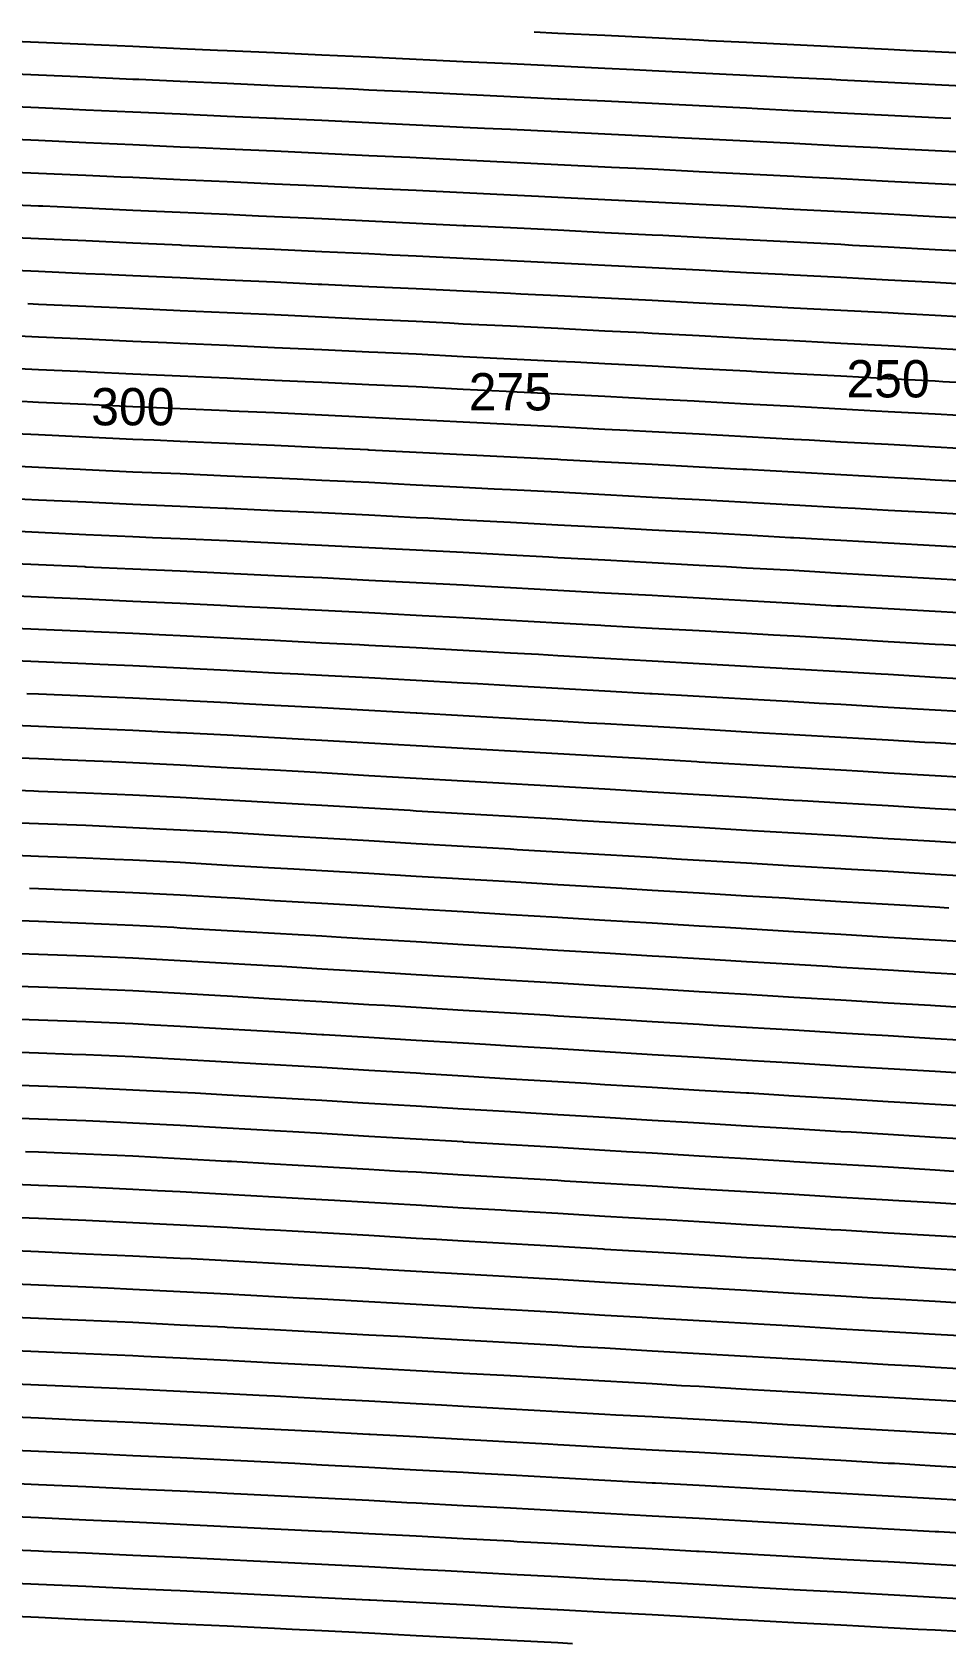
# Model space of a CAD drawing. Header units: metres. Extents: x 228 to 3387, y 52 to 162.
# Drawn here: x 2412.4 to 2473.6, y 53.2 to 161.3 of the extents above; entities that cross this region are included whole.
import ezdxf
from ezdxf.enums import TextEntityAlignment as Align

# ---------------------------------------------------------------- set-up
doc = ezdxf.new("R2010")
doc.units = ezdxf.units.M
for name, color, linetype in [('Vs_0', 7, 'Continuous'), ('Vs_100', 7, 'Continuous'), ('Vs_1000', 7, 'Continuous'), ('Vs_1025', 7, 'Continuous'), ('Vs_1050', 7, 'Continuous'), ('Vs_1075', 7, 'Continuous'), ('Vs_1100', 7, 'Continuous'), ('Vs_1125', 7, 'Continuous'), ('Vs_1150', 7, 'Continuous'), ('Vs_1175', 7, 'Continuous'), ('Vs_1200', 7, 'Continuous'), ('Vs_1225', 7, 'Continuous'), ('Vs_125', 7, 'Continuous'), ('Vs_150', 7, 'Continuous'), ('Vs_175', 7, 'Continuous'), ('Vs_200', 7, 'Continuous'), ('Vs_225', 7, 'Continuous'), ('Vs_25', 7, 'Continuous'), ('Vs_250', 7, 'Continuous'), ('Vs_275', 7, 'Continuous'), ('Vs_300', 7, 'Continuous'), ('Vs_325', 7, 'Continuous'), ('Vs_350', 7, 'Continuous'), ('Vs_375', 7, 'Continuous'), ('Vs_400', 7, 'Continuous'), ('Vs_425', 7, 'Continuous'), ('Vs_450', 7, 'Continuous'), ('Vs_475', 7, 'Continuous'), ('Vs_50', 7, 'Continuous'), ('Vs_500', 7, 'Continuous'), ('Vs_525', 7, 'Continuous'), ('Vs_550', 7, 'Continuous'), ('Vs_575', 7, 'Continuous'), ('Vs_600', 7, 'Continuous'), ('Vs_625', 7, 'Continuous'), ('Vs_650', 7, 'Continuous'), ('Vs_675', 7, 'Continuous'), ('Vs_700', 7, 'Continuous'), ('Vs_725', 7, 'Continuous'), ('Vs_75', 7, 'Continuous'), ('Vs_750', 7, 'Continuous'), ('Vs_775', 7, 'Continuous'), ('Vs_800', 7, 'Continuous'), ('Vs_825', 7, 'Continuous'), ('Vs_850', 7, 'Continuous'), ('Vs_875', 7, 'Continuous'), ('Vs_900', 7, 'Continuous'), ('Vs_925', 7, 'Continuous'), ('Vs_950', 7, 'Continuous'), ('Vs_975', 7, 'Continuous')]:
    doc.layers.add(name, color=color, linetype=linetype)

msp = doc.modelspace()

# ---------------------------------------------------------------- linework, layer by layer
at = {"layer": 'Vs_0'}
msp.add_lwpolyline([(2476.01, 159.78), (2472.85, 159.94), (2470.88, 160.04), (2469.69, 160.1), (2466.53, 160.26), (2463.37, 160.41), (2460.2, 160.57), (2457.67, 160.69), (2457.04, 160.72), (2453.88, 160.88), (2450.72, 161.03), (2447.56, 161.18), (2445.99, 161.26)], dxfattribs=at)
at = {"layer": 'Vs_100'}
msp.add_lwpolyline([(2476.01, 150.94), (2472.85, 151.1), (2469.69, 151.26), (2466.53, 151.43), (2464.17, 151.55), (2463.37, 151.59), (2460.2, 151.75), (2457.04, 151.91), (2453.88, 152.07), (2451.16, 152.2), (2450.72, 152.22), (2447.56, 152.38), (2444.39, 152.53), (2441.23, 152.68), (2438.07, 152.83), (2437.65, 152.85), (2434.91, 152.98), (2431.75, 153.13), (2428.59, 153.28), (2425.42, 153.42), (2423.52, 153.51), (2422.26, 153.56), (2419.1, 153.71), (2415.94, 153.85), (2412.78, 153.99), (2409.62, 154.13)], dxfattribs=at)
at = {"layer": 'Vs_1000'}
msp.add_lwpolyline([(2476.01, 71.59), (2472.85, 71.77), (2471.5, 71.85), (2469.69, 71.95), (2466.53, 72.14), (2463.37, 72.32), (2460.2, 72.5), (2460.19, 72.5), (2457.04, 72.68), (2453.88, 72.87), (2450.72, 73.05), (2448.85, 73.16), (2447.56, 73.23), (2444.39, 73.41), (2441.23, 73.59), (2438.07, 73.77), (2437.34, 73.81), (2434.91, 73.94), (2431.75, 74.12), (2428.59, 74.29), (2425.42, 74.45), (2425.26, 74.46), (2422.26, 74.61), (2419.1, 74.77), (2415.94, 74.91), (2412.78, 75.05), (2411.2, 75.12)], dxfattribs=at)
at = {"layer": 'Vs_1025'}
msp.add_lwpolyline([(2476.01, 69.39), (2472.85, 69.57), (2469.69, 69.75), (2467.25, 69.89), (2466.53, 69.93), (2463.37, 70.11), (2460.2, 70.29), (2457.04, 70.48), (2455.86, 70.54), (2453.88, 70.66), (2450.72, 70.84), (2447.56, 71.02), (2444.39, 71.2), (2444.39, 71.2), (2441.23, 71.37), (2438.07, 71.55), (2434.91, 71.72), (2432.59, 71.85), (2431.75, 71.89), (2428.59, 72.06), (2425.42, 72.23), (2422.26, 72.39), (2419.83, 72.5), (2419.1, 72.54), (2415.94, 72.68), (2412.78, 72.82), (2409.62, 72.95)], dxfattribs=at)
at = {"layer": 'Vs_1050'}
msp.add_lwpolyline([(2474.42, 67.28), (2472.85, 67.37), (2469.69, 67.55), (2466.53, 67.73), (2463.37, 67.91), (2462.95, 67.93), (2460.2, 68.09), (2457.04, 68.27), (2453.88, 68.45), (2451.45, 68.58), (2450.72, 68.62), (2447.56, 68.8), (2444.39, 68.98), (2441.23, 69.16), (2439.77, 69.24), (2438.07, 69.33), (2434.91, 69.5), (2431.75, 69.67), (2428.59, 69.84), (2427.57, 69.89), (2425.42, 70), (2422.26, 70.16), (2419.1, 70.31), (2415.94, 70.45), (2413.89, 70.54), (2412.78, 70.59), (2409.62, 70.72)], dxfattribs=at)
at = {"layer": 'Vs_1075'}
msp.add_lwpolyline([(2476.01, 64.98), (2472.85, 65.16), (2470.13, 65.32), (2469.69, 65.34), (2466.53, 65.52), (2463.37, 65.7), (2460.2, 65.88), (2458.57, 65.97), (2457.04, 66.06), (2453.88, 66.23), (2450.72, 66.41), (2447.56, 66.59), (2446.93, 66.62), (2444.39, 66.76), (2441.23, 66.94), (2438.07, 67.11), (2434.99, 67.28), (2434.91, 67.28), (2431.75, 67.45), (2428.59, 67.61), (2425.42, 67.77), (2422.26, 67.93), (2422.24, 67.93), (2419.1, 68.08), (2415.94, 68.22), (2412.78, 68.36), (2409.62, 68.5)], dxfattribs=at)
at = {"layer": 'Vs_1100'}
msp.add_lwpolyline([(2476.01, 62.78), (2472.85, 62.96), (2469.69, 63.14), (2466.53, 63.31), (2465.77, 63.36), (2463.37, 63.49), (2460.2, 63.67), (2457.04, 63.85), (2454.11, 64.01), (2453.88, 64.02), (2450.72, 64.2), (2447.56, 64.37), (2444.39, 64.55), (2442.27, 64.66), (2441.23, 64.72), (2438.07, 64.89), (2434.91, 65.06), (2431.75, 65.22), (2429.96, 65.32), (2428.59, 65.39), (2425.42, 65.55), (2422.26, 65.7), (2419.1, 65.85), (2416.49, 65.97), (2415.94, 66), (2412.78, 66.13), (2409.62, 66.27)], dxfattribs=at)
at = {"layer": 'Vs_1125'}
msp.add_lwpolyline([(2476.01, 60.58), (2473.09, 60.74), (2472.85, 60.76), (2469.69, 60.93), (2466.53, 61.11), (2463.37, 61.29), (2461.35, 61.4), (2460.2, 61.46), (2457.04, 61.64), (2453.88, 61.81), (2450.72, 61.99), (2449.54, 62.05), (2447.56, 62.16), (2444.39, 62.33), (2441.23, 62.5), (2438.07, 62.67), (2437.46, 62.7), (2434.91, 62.84), (2431.75, 63), (2428.59, 63.16), (2425.42, 63.32), (2424.67, 63.36), (2422.26, 63.47), (2419.1, 63.62), (2415.94, 63.77), (2412.78, 63.91), (2410.36, 64.01)], dxfattribs=at)
at = {"layer": 'Vs_1150'}
msp.add_lwpolyline([(2476.01, 58.38), (2472.85, 58.55), (2469.69, 58.73), (2468.69, 58.78), (2466.53, 58.9), (2463.37, 59.08), (2460.2, 59.25), (2457.04, 59.43), (2456.85, 59.44), (2453.88, 59.6), (2450.72, 59.77), (2447.56, 59.94), (2444.85, 60.09), (2444.39, 60.12), (2441.23, 60.28), (2438.07, 60.45), (2434.91, 60.62), (2432.44, 60.74), (2431.75, 60.78), (2428.59, 60.94), (2425.42, 61.09), (2422.26, 61.25), (2419.1, 61.4), (2419.07, 61.4), (2415.94, 61.54), (2412.78, 61.68), (2409.62, 61.82)], dxfattribs=at)
at = {"layer": 'Vs_1175'}
msp.add_lwpolyline([(2476.01, 56.18), (2472.85, 56.35), (2469.69, 56.52), (2466.53, 56.7), (2464.22, 56.82), (2463.37, 56.87), (2460.2, 57.04), (2457.04, 57.22), (2453.88, 57.39), (2452.24, 57.48), (2450.72, 57.56), (2447.56, 57.73), (2444.39, 57.9), (2441.23, 58.07), (2440.01, 58.13), (2438.07, 58.23), (2434.91, 58.4), (2431.75, 58.56), (2428.59, 58.71), (2427.18, 58.78), (2425.42, 58.87), (2422.26, 59.02), (2419.1, 59.17), (2415.94, 59.31), (2413.12, 59.44), (2412.78, 59.45), (2409.62, 59.59)], dxfattribs=at)
at = {"layer": 'Vs_1200'}
msp.add_lwpolyline([(2476.01, 53.98), (2472.85, 54.15), (2471.71, 54.21), (2469.69, 54.32), (2466.53, 54.49), (2463.37, 54.66), (2460.2, 54.84), (2459.68, 54.86), (2457.04, 55.01), (2453.88, 55.18), (2450.72, 55.35), (2447.56, 55.52), (2447.52, 55.52), (2444.39, 55.68), (2441.23, 55.85), (2438.07, 56.01), (2434.99, 56.17), (2434.91, 56.18), (2431.75, 56.33), (2428.59, 56.49), (2425.42, 56.65), (2422.26, 56.8), (2421.66, 56.82), (2419.1, 56.94), (2415.94, 57.09), (2412.78, 57.23), (2409.62, 57.36)], dxfattribs=at)
at = {"layer": 'Vs_1225'}
msp.add_lwpolyline([(2448.56, 53.25), (2447.56, 53.3), (2444.39, 53.47), (2442.65, 53.56), (2441.23, 53.63), (2438.07, 53.79), (2434.91, 53.95), (2431.75, 54.11), (2429.76, 54.21), (2428.59, 54.27), (2425.42, 54.42), (2422.26, 54.57), (2419.1, 54.72), (2415.94, 54.86), (2415.86, 54.86), (2412.78, 55), (2409.62, 55.14)], dxfattribs=at)
at = {"layer": 'Vs_125'}
msp.add_lwpolyline([(2476.01, 148.73), (2472.85, 148.89), (2472.05, 148.93), (2469.69, 149.06), (2466.53, 149.22), (2463.37, 149.38), (2460.2, 149.55), (2459.37, 149.59), (2457.04, 149.71), (2453.88, 149.87), (2450.72, 150.02), (2447.56, 150.18), (2446.28, 150.24), (2444.39, 150.33), (2441.23, 150.49), (2438.07, 150.64), (2434.91, 150.79), (2432.6, 150.89), (2431.75, 150.93), (2428.59, 151.08), (2425.42, 151.23), (2422.26, 151.37), (2419.1, 151.51), (2418.3, 151.55), (2415.94, 151.65), (2412.78, 151.79), (2409.62, 151.93)], dxfattribs=at)
at = {"layer": 'Vs_150'}
msp.add_lwpolyline([(2476.01, 146.52), (2472.85, 146.68), (2469.69, 146.85), (2467.31, 146.97), (2466.53, 147.02), (2463.37, 147.18), (2460.2, 147.34), (2457.04, 147.5), (2454.6, 147.63), (2453.88, 147.66), (2450.72, 147.82), (2447.56, 147.98), (2444.39, 148.14), (2441.4, 148.28), (2441.23, 148.29), (2438.07, 148.44), (2434.91, 148.59), (2431.75, 148.74), (2428.59, 148.89), (2427.51, 148.93), (2425.42, 149.03), (2422.26, 149.17), (2419.1, 149.32), (2415.94, 149.46), (2413.07, 149.59), (2412.78, 149.6), (2409.62, 149.74)], dxfattribs=at)
at = {"layer": 'Vs_175'}
msp.add_lwpolyline([(2475.03, 144.36), (2472.85, 144.48), (2469.69, 144.64), (2466.53, 144.81), (2463.37, 144.98), (2462.61, 145.02), (2460.2, 145.14), (2457.04, 145.3), (2453.88, 145.46), (2450.72, 145.62), (2449.84, 145.67), (2447.56, 145.78), (2444.39, 145.94), (2441.23, 146.09), (2438.07, 146.25), (2436.48, 146.32), (2434.91, 146.4), (2431.75, 146.54), (2428.59, 146.69), (2425.42, 146.84), (2422.38, 146.97), (2422.26, 146.98), (2419.1, 147.12), (2415.94, 147.27), (2412.78, 147.41), (2409.62, 147.55)], dxfattribs=at)
at = {"layer": 'Vs_200'}
msp.add_lwpolyline([(2476.01, 142.1), (2472.85, 142.27), (2470.37, 142.4), (2469.69, 142.44), (2466.53, 142.61), (2463.37, 142.77), (2460.2, 142.94), (2457.95, 143.06), (2457.04, 143.1), (2453.88, 143.27), (2450.72, 143.43), (2447.56, 143.59), (2445.09, 143.71), (2444.39, 143.74), (2441.23, 143.9), (2438.07, 144.05), (2434.91, 144.2), (2431.75, 144.35), (2431.52, 144.36), (2428.59, 144.5), (2425.42, 144.64), (2422.26, 144.79), (2419.1, 144.93), (2417.22, 145.02), (2415.94, 145.07), (2412.78, 145.22), (2409.62, 145.36)], dxfattribs=at)
at = {"layer": 'Vs_225'}
msp.add_lwpolyline([(2476.01, 139.89), (2472.85, 140.06), (2469.69, 140.23), (2466.53, 140.4), (2465.77, 140.44), (2463.37, 140.57), (2460.2, 140.74), (2457.04, 140.9), (2453.88, 141.07), (2453.32, 141.1), (2450.72, 141.23), (2447.56, 141.39), (2444.39, 141.55), (2441.23, 141.7), (2440.32, 141.75), (2438.07, 141.86), (2434.91, 142.01), (2431.75, 142.16), (2428.59, 142.31), (2426.47, 142.4), (2425.42, 142.45), (2422.26, 142.59), (2419.1, 142.74), (2415.94, 142.88), (2412.78, 143.02), (2412.07, 143.06)], dxfattribs=at)
at = {"layer": 'Vs_25'}
msp.add_lwpolyline([(2476.01, 157.57), (2472.85, 157.73), (2469.69, 157.89), (2466.53, 158.05), (2465.89, 158.08), (2463.37, 158.21), (2460.2, 158.36), (2457.04, 158.52), (2453.88, 158.67), (2452.66, 158.73), (2450.72, 158.83), (2447.56, 158.98), (2444.39, 159.13), (2441.23, 159.28), (2438.99, 159.39), (2438.07, 159.43), (2434.91, 159.58), (2431.75, 159.72), (2428.59, 159.87), (2425.42, 160.01), (2424.78, 160.04), (2422.26, 160.15), (2419.1, 160.3), (2415.94, 160.44), (2412.78, 160.57), (2410.05, 160.69)], dxfattribs=at)
at = {"layer": 'Vs_250'}
msp.add_lwpolyline([(2476.01, 137.69), (2473.37, 137.83), (2472.85, 137.86), (2469.69, 138.03), (2466.53, 138.2), (2463.37, 138.37), (2461.22, 138.48), (2460.2, 138.54), (2457.04, 138.7), (2453.88, 138.87), (2450.72, 139.03), (2448.71, 139.14), (2447.56, 139.19), (2444.39, 139.35), (2441.23, 139.51), (2438.07, 139.67), (2435.52, 139.79), (2434.91, 139.82), (2431.75, 139.97), (2428.59, 140.11), (2425.42, 140.26), (2422.26, 140.4), (2421.36, 140.44), (2419.1, 140.54), (2415.94, 140.69), (2412.78, 140.83), (2409.62, 140.98)], dxfattribs=at)
at = {"layer": 'Vs_275'}
msp.add_lwpolyline([(2476.01, 135.48), (2472.85, 135.65), (2469.69, 135.82), (2468.86, 135.87), (2466.53, 136), (2463.37, 136.17), (2460.2, 136.34), (2457.04, 136.5), (2456.7, 136.52), (2453.88, 136.67), (2450.72, 136.84), (2447.56, 137), (2444.39, 137.16), (2444.1, 137.18), (2441.23, 137.32), (2438.07, 137.48), (2434.91, 137.63), (2431.75, 137.78), (2430.64, 137.83), (2428.59, 137.92), (2425.42, 138.07), (2422.26, 138.21), (2419.1, 138.35), (2416.26, 138.48), (2415.94, 138.5), (2412.78, 138.64), (2409.62, 138.79)], dxfattribs=at)
at = {"layer": 'Vs_300'}
msp.add_lwpolyline([(2476.01, 133.27), (2472.85, 133.45), (2469.69, 133.62), (2466.53, 133.79), (2464.4, 133.91), (2463.37, 133.97), (2460.2, 134.14), (2457.04, 134.31), (2453.88, 134.48), (2452.22, 134.56), (2450.72, 134.64), (2447.56, 134.81), (2444.39, 134.97), (2441.23, 135.13), (2439.47, 135.22), (2438.07, 135.29), (2434.91, 135.44), (2431.75, 135.59), (2428.59, 135.74), (2425.65, 135.87), (2425.42, 135.88), (2422.26, 136.02), (2419.1, 136.16), (2415.94, 136.31), (2412.78, 136.45), (2411.29, 136.52)], dxfattribs=at)
at = {"layer": 'Vs_325'}
msp.add_lwpolyline([(2476.01, 131.07), (2472.85, 131.24), (2471.87, 131.3), (2469.69, 131.42), (2466.53, 131.59), (2463.37, 131.77), (2460.2, 131.94), (2459.98, 131.95), (2457.04, 132.11), (2453.88, 132.28), (2450.72, 132.45), (2447.76, 132.6), (2447.56, 132.61), (2444.39, 132.78), (2441.23, 132.94), (2438.07, 133.1), (2434.91, 133.25), (2434.83, 133.26), (2431.75, 133.4), (2428.59, 133.55), (2425.42, 133.69), (2422.26, 133.83), (2420.5, 133.91), (2419.1, 133.97), (2415.94, 134.12), (2412.78, 134.27), (2409.62, 134.41)], dxfattribs=at)
at = {"layer": 'Vs_350'}
msp.add_lwpolyline([(2476.01, 128.86), (2472.85, 129.04), (2469.69, 129.21), (2467.49, 129.34), (2466.53, 129.39), (2463.37, 129.57), (2460.2, 129.74), (2457.04, 129.91), (2455.61, 129.99), (2453.88, 130.08), (2450.72, 130.25), (2447.56, 130.42), (2444.39, 130.59), (2443.31, 130.64), (2441.23, 130.75), (2438.07, 130.91), (2434.91, 131.07), (2431.75, 131.22), (2430.1, 131.3), (2428.59, 131.37), (2425.42, 131.51), (2422.26, 131.65), (2419.1, 131.78), (2415.94, 131.93), (2415.56, 131.95), (2412.78, 132.08), (2409.62, 132.23)], dxfattribs=at)
at = {"layer": 'Vs_375'}
msp.add_lwpolyline([(2474.8, 126.72), (2472.85, 126.83), (2469.69, 127.01), (2466.53, 127.19), (2463.37, 127.37), (2463.16, 127.38), (2460.2, 127.54), (2457.04, 127.72), (2453.88, 127.89), (2451.27, 128.03), (2450.72, 128.06), (2447.56, 128.23), (2444.39, 128.4), (2441.23, 128.56), (2438.87, 128.68), (2438.07, 128.72), (2434.91, 128.88), (2431.75, 129.04), (2428.59, 129.19), (2425.42, 129.33), (2425.29, 129.34), (2422.26, 129.47), (2419.1, 129.6), (2415.94, 129.75), (2412.78, 129.9), (2410.95, 129.99)], dxfattribs=at)
at = {"layer": 'Vs_400'}
msp.add_lwpolyline([(2476.01, 124.45), (2472.85, 124.63), (2470.5, 124.76), (2469.69, 124.81), (2466.53, 124.99), (2463.37, 125.17), (2460.2, 125.34), (2458.87, 125.42), (2457.04, 125.52), (2453.88, 125.69), (2450.72, 125.87), (2447.56, 126.04), (2446.96, 126.07), (2444.39, 126.21), (2441.23, 126.38), (2438.07, 126.54), (2434.91, 126.7), (2434.44, 126.72), (2431.75, 126.86), (2428.59, 127.01), (2425.42, 127.16), (2422.26, 127.3), (2420.41, 127.38), (2419.1, 127.43), (2415.94, 127.58), (2412.78, 127.73), (2409.62, 127.88)], dxfattribs=at)
at = {"layer": 'Vs_425'}
msp.add_lwpolyline([(2476.01, 122.25), (2472.85, 122.43), (2469.69, 122.61), (2466.53, 122.79), (2466.24, 122.8), (2463.37, 122.97), (2460.2, 123.15), (2457.04, 123.32), (2454.63, 123.46), (2453.88, 123.5), (2450.72, 123.67), (2447.56, 123.85), (2444.39, 124.02), (2442.69, 124.11), (2441.23, 124.19), (2438.07, 124.36), (2434.91, 124.52), (2431.75, 124.68), (2430.01, 124.76), (2428.59, 124.83), (2425.42, 124.98), (2422.26, 125.13), (2419.1, 125.27), (2415.94, 125.41), (2415.89, 125.42), (2412.78, 125.56), (2409.62, 125.7)], dxfattribs=at)
at = {"layer": 'Vs_450'}
msp.add_lwpolyline([(2476.01, 120.04), (2473.43, 120.19), (2472.85, 120.22), (2469.69, 120.41), (2466.53, 120.59), (2463.37, 120.77), (2462.02, 120.84), (2460.2, 120.95), (2457.04, 121.13), (2453.88, 121.3), (2450.72, 121.48), (2450.44, 121.5), (2447.56, 121.66), (2444.39, 121.83), (2441.23, 122), (2438.47, 122.15), (2438.07, 122.17), (2434.91, 122.34), (2431.75, 122.5), (2428.59, 122.66), (2425.62, 122.8), (2425.42, 122.81), (2422.26, 122.96), (2419.1, 123.11), (2415.94, 123.25), (2412.78, 123.39), (2411.3, 123.46)], dxfattribs=at)
at = {"layer": 'Vs_475'}
msp.add_lwpolyline([(2476.01, 117.84), (2472.85, 118.02), (2469.69, 118.2), (2469.23, 118.23), (2466.53, 118.39), (2463.37, 118.57), (2460.2, 118.75), (2457.85, 118.88), (2457.04, 118.93), (2453.88, 119.11), (2450.72, 119.29), (2447.56, 119.47), (2446.28, 119.54), (2444.39, 119.64), (2441.23, 119.82), (2438.07, 119.99), (2434.91, 120.16), (2434.28, 120.19), (2431.75, 120.32), (2428.59, 120.49), (2425.42, 120.64), (2422.26, 120.8), (2421.3, 120.84), (2419.1, 120.95), (2415.94, 121.09), (2412.78, 121.23), (2409.62, 121.36)], dxfattribs=at)
at = {"layer": 'Vs_50'}
msp.add_lwpolyline([(2473.9, 155.47), (2472.85, 155.52), (2469.69, 155.68), (2466.53, 155.84), (2463.37, 156), (2460.95, 156.12), (2460.2, 156.16), (2457.04, 156.32), (2453.88, 156.47), (2450.72, 156.63), (2447.66, 156.77), (2447.56, 156.78), (2444.39, 156.93), (2441.23, 157.08), (2438.07, 157.23), (2434.91, 157.38), (2433.86, 157.43), (2431.75, 157.52), (2428.59, 157.67), (2425.42, 157.81), (2422.26, 157.96), (2419.51, 158.08), (2419.1, 158.1), (2415.94, 158.24), (2412.78, 158.38), (2409.62, 158.52)], dxfattribs=at)
at = {"layer": 'Vs_500'}
msp.add_lwpolyline([(2476.01, 115.64), (2472.85, 115.82), (2469.69, 116), (2466.53, 116.19), (2465.07, 116.27), (2463.37, 116.37), (2460.2, 116.55), (2457.04, 116.73), (2453.88, 116.92), (2453.73, 116.92), (2450.72, 117.1), (2447.56, 117.28), (2444.39, 117.45), (2442.18, 117.58), (2441.23, 117.63), (2438.07, 117.81), (2434.91, 117.98), (2431.75, 118.15), (2430.15, 118.23), (2428.59, 118.31), (2425.42, 118.48), (2422.26, 118.63), (2419.1, 118.79), (2416.89, 118.88), (2415.94, 118.93), (2412.78, 119.06), (2409.62, 119.19)], dxfattribs=at)
at = {"layer": 'Vs_525'}
msp.add_lwpolyline([(2476.01, 113.43), (2472.85, 113.62), (2472.15, 113.66), (2469.69, 113.8), (2466.53, 113.99), (2463.37, 114.17), (2460.95, 114.31), (2460.2, 114.35), (2457.04, 114.54), (2453.88, 114.72), (2450.72, 114.9), (2449.65, 114.96), (2447.56, 115.08), (2444.39, 115.26), (2441.23, 115.44), (2438.13, 115.62), (2438.07, 115.62), (2434.91, 115.8), (2431.75, 115.97), (2428.59, 116.14), (2426.09, 116.27), (2425.42, 116.31), (2422.26, 116.47), (2419.1, 116.62), (2415.94, 116.76), (2412.78, 116.89), (2412, 116.92)], dxfattribs=at)
at = {"layer": 'Vs_550'}
msp.add_lwpolyline([(2476.01, 111.23), (2472.85, 111.41), (2469.69, 111.6), (2468.02, 111.7), (2466.53, 111.79), (2463.37, 111.97), (2460.2, 112.16), (2457.04, 112.34), (2456.87, 112.35), (2453.88, 112.53), (2450.72, 112.71), (2447.56, 112.89), (2445.61, 113.01), (2444.39, 113.08), (2441.23, 113.26), (2438.07, 113.44), (2434.91, 113.61), (2434.13, 113.66), (2431.75, 113.79), (2428.59, 113.96), (2425.42, 114.14), (2422.26, 114.3), (2422.04, 114.31), (2419.1, 114.46), (2415.94, 114.6), (2412.78, 114.72), (2409.62, 114.85)], dxfattribs=at)
at = {"layer": 'Vs_575'}
msp.add_lwpolyline([(2475.01, 109.09), (2472.85, 109.21), (2469.69, 109.4), (2466.53, 109.59), (2463.94, 109.74), (2463.37, 109.77), (2460.2, 109.96), (2457.04, 110.14), (2453.88, 110.33), (2452.83, 110.39), (2450.72, 110.52), (2447.56, 110.7), (2444.39, 110.88), (2441.62, 111.05), (2441.23, 111.07), (2438.07, 111.25), (2434.91, 111.43), (2431.75, 111.61), (2430.18, 111.7), (2428.59, 111.79), (2425.42, 111.96), (2422.26, 112.13), (2419.1, 112.29), (2417.68, 112.35), (2415.94, 112.43), (2412.78, 112.55), (2409.62, 112.67)], dxfattribs=at)
at = {"layer": 'Vs_600'}
msp.add_lwpolyline([(2476.01, 106.82), (2472.85, 107.01), (2470.92, 107.13), (2469.69, 107.2), (2466.53, 107.39), (2463.37, 107.57), (2460.2, 107.76), (2459.88, 107.78), (2457.04, 107.95), (2453.88, 108.13), (2450.72, 108.32), (2448.82, 108.43), (2447.56, 108.51), (2444.39, 108.69), (2441.23, 108.88), (2438.07, 109.06), (2437.68, 109.09), (2434.91, 109.25), (2431.75, 109.43), (2428.59, 109.61), (2426.26, 109.74), (2425.42, 109.79), (2422.26, 109.96), (2419.1, 110.12), (2415.94, 110.26), (2412.78, 110.38), (2412.47, 110.39), (2409.62, 110.5)], dxfattribs=at)
at = {"layer": 'Vs_625'}
msp.add_lwpolyline([(2476.01, 104.62), (2472.85, 104.81), (2469.69, 105), (2466.85, 105.17), (2466.53, 105.18), (2463.37, 105.37), (2460.2, 105.56), (2457.04, 105.75), (2455.86, 105.82), (2453.88, 105.94), (2450.72, 106.12), (2447.56, 106.31), (2444.85, 106.47), (2444.39, 106.5), (2441.23, 106.69), (2438.07, 106.87), (2434.91, 107.06), (2433.77, 107.13), (2431.75, 107.24), (2428.59, 107.43), (2425.42, 107.61), (2422.29, 107.78), (2422.26, 107.78), (2419.1, 107.94), (2415.94, 108.08), (2412.78, 108.2), (2409.62, 108.32)], dxfattribs=at)
at = {"layer": 'Vs_650'}
msp.add_lwpolyline([(2473.76, 102.55), (2472.85, 102.61), (2469.69, 102.8), (2466.53, 102.98), (2463.37, 103.17), (2462.8, 103.21), (2460.2, 103.36), (2457.04, 103.55), (2453.88, 103.74), (2451.86, 103.86), (2450.72, 103.93), (2447.56, 104.12), (2444.39, 104.31), (2441.23, 104.49), (2440.91, 104.51), (2438.07, 104.68), (2434.91, 104.87), (2431.75, 105.06), (2429.88, 105.17), (2428.59, 105.24), (2425.42, 105.42), (2422.26, 105.6), (2419.1, 105.77), (2417.87, 105.82), (2415.94, 105.9), (2412.78, 106.02), (2409.62, 106.14)], dxfattribs=at)
at = {"layer": 'Vs_675'}
msp.add_lwpolyline([(2476.01, 100.22), (2472.85, 100.41), (2469.7, 100.59), (2469.69, 100.59), (2466.53, 100.78), (2463.37, 100.97), (2460.2, 101.16), (2458.78, 101.25), (2457.04, 101.35), (2453.88, 101.54), (2450.72, 101.73), (2447.88, 101.9), (2447.56, 101.92), (2444.39, 102.11), (2441.23, 102.3), (2438.07, 102.49), (2436.99, 102.55), (2434.91, 102.68), (2431.75, 102.87), (2428.59, 103.05), (2425.94, 103.21), (2425.42, 103.24), (2422.26, 103.41), (2419.1, 103.58), (2415.94, 103.72), (2412.78, 103.84), (2412.17, 103.86)], dxfattribs=at)
at = {"layer": 'Vs_700'}
msp.add_lwpolyline([(2476.01, 98.01), (2472.85, 98.2), (2469.69, 98.39), (2466.53, 98.58), (2465.66, 98.63), (2463.37, 98.77), (2460.2, 98.96), (2457.04, 99.15), (2454.77, 99.29), (2453.88, 99.34), (2450.72, 99.53), (2447.56, 99.72), (2444.39, 99.91), (2443.92, 99.94), (2441.23, 100.1), (2438.07, 100.29), (2434.91, 100.48), (2433.06, 100.59), (2431.75, 100.67), (2428.59, 100.86), (2425.42, 101.04), (2422.26, 101.22), (2421.85, 101.25), (2419.1, 101.39), (2415.94, 101.53), (2412.78, 101.65), (2409.62, 101.76)], dxfattribs=at)
at = {"layer": 'Vs_725'}
msp.add_lwpolyline([(2476.01, 95.81), (2472.85, 96), (2472.53, 96.02), (2469.69, 96.19), (2466.53, 96.38), (2463.37, 96.57), (2461.62, 96.67), (2460.2, 96.76), (2457.04, 96.95), (2453.88, 97.14), (2450.77, 97.33), (2450.72, 97.33), (2447.56, 97.52), (2444.39, 97.71), (2441.23, 97.9), (2439.95, 97.98), (2438.07, 98.09), (2434.91, 98.28), (2431.75, 98.47), (2429.08, 98.63), (2428.59, 98.66), (2425.42, 98.85), (2422.26, 99.03), (2419.1, 99.2), (2417.06, 99.29), (2415.94, 99.34), (2412.78, 99.45), (2409.62, 99.56)], dxfattribs=at)
at = {"layer": 'Vs_75'}
msp.add_lwpolyline([(2476.01, 153.15), (2472.85, 153.31), (2469.69, 153.47), (2469.01, 153.51), (2466.53, 153.63), (2463.37, 153.79), (2460.2, 153.95), (2457.04, 154.11), (2456.05, 154.16), (2453.88, 154.27), (2450.72, 154.42), (2447.56, 154.58), (2444.39, 154.73), (2442.66, 154.81), (2441.23, 154.88), (2438.07, 155.03), (2434.91, 155.18), (2431.75, 155.33), (2428.71, 155.47), (2428.59, 155.47), (2425.42, 155.62), (2422.26, 155.76), (2419.1, 155.9), (2415.94, 156.04), (2414.2, 156.12), (2412.78, 156.18), (2409.62, 156.32)], dxfattribs=at)
at = {"layer": 'Vs_750'}
msp.add_lwpolyline([(2476.01, 93.61), (2472.85, 93.8), (2469.69, 93.99), (2468.48, 94.06), (2466.53, 94.18), (2463.37, 94.37), (2460.2, 94.56), (2457.59, 94.71), (2457.04, 94.75), (2453.88, 94.94), (2450.72, 95.13), (2447.56, 95.32), (2446.76, 95.37), (2444.39, 95.51), (2441.23, 95.7), (2438.07, 95.89), (2435.95, 96.02), (2434.91, 96.08), (2431.75, 96.27), (2428.59, 96.46), (2425.42, 96.65), (2424.98, 96.67), (2422.26, 96.83), (2419.1, 97), (2415.94, 97.14), (2412.78, 97.25), (2410.7, 97.33)], dxfattribs=at)
at = {"layer": 'Vs_775'}
msp.add_lwpolyline([(2475.35, 91.45), (2472.85, 91.6), (2469.69, 91.79), (2466.53, 91.97), (2464.42, 92.1), (2463.37, 92.16), (2460.2, 92.35), (2457.04, 92.54), (2453.88, 92.73), (2453.55, 92.75), (2450.72, 92.92), (2447.56, 93.12), (2444.39, 93.31), (2442.73, 93.41), (2441.23, 93.5), (2438.07, 93.69), (2434.91, 93.88), (2431.9, 94.06), (2431.75, 94.07), (2428.59, 94.26), (2425.42, 94.44), (2422.26, 94.62), (2420.55, 94.71), (2419.1, 94.79), (2415.94, 94.93), (2412.78, 95.05), (2409.62, 95.16)], dxfattribs=at)
at = {"layer": 'Vs_800'}
msp.add_lwpolyline([(2476.01, 89.21), (2472.85, 89.39), (2471.28, 89.49), (2469.69, 89.58), (2466.53, 89.77), (2463.37, 89.96), (2460.36, 90.14), (2460.2, 90.15), (2457.04, 90.34), (2453.88, 90.53), (2450.72, 90.72), (2449.49, 90.79), (2447.56, 90.91), (2444.39, 91.1), (2441.23, 91.29), (2438.66, 91.45), (2438.07, 91.48), (2434.91, 91.67), (2431.75, 91.86), (2428.59, 92.05), (2427.71, 92.1), (2425.42, 92.23), (2422.26, 92.41), (2419.1, 92.58), (2415.94, 92.72), (2415.04, 92.75), (2412.78, 92.84), (2409.62, 92.95)], dxfattribs=at)
at = {"layer": 'Vs_825'}
msp.add_lwpolyline([(2476.01, 87), (2472.85, 87.19), (2469.69, 87.38), (2467.21, 87.53), (2466.53, 87.57), (2463.37, 87.76), (2460.2, 87.95), (2457.04, 88.14), (2456.28, 88.18), (2453.88, 88.32), (2450.72, 88.51), (2447.56, 88.7), (2445.4, 88.83), (2444.39, 88.89), (2441.23, 89.08), (2438.07, 89.27), (2434.91, 89.46), (2434.5, 89.49), (2431.75, 89.65), (2428.59, 89.84), (2425.42, 90.02), (2423.28, 90.14), (2422.26, 90.2), (2419.1, 90.36), (2415.94, 90.5), (2412.78, 90.63), (2409.62, 90.74)], dxfattribs=at)
at = {"layer": 'Vs_850'}
msp.add_lwpolyline([(2474.1, 84.91), (2472.85, 84.99), (2469.69, 85.18), (2466.53, 85.36), (2463.37, 85.55), (2463.11, 85.57), (2460.2, 85.74), (2457.04, 85.93), (2453.88, 86.12), (2452.17, 86.22), (2450.72, 86.31), (2447.56, 86.5), (2444.39, 86.69), (2441.25, 86.87), (2441.23, 86.88), (2438.07, 87.06), (2434.91, 87.25), (2431.75, 87.44), (2430.21, 87.53), (2428.59, 87.62), (2425.42, 87.8), (2422.26, 87.98), (2419.1, 88.14), (2418.28, 88.18), (2415.94, 88.29), (2412.78, 88.41), (2409.62, 88.53)], dxfattribs=at)
at = {"layer": 'Vs_875'}
msp.add_lwpolyline([(2476.01, 82.6), (2472.85, 82.79), (2470, 82.95), (2469.69, 82.97), (2466.53, 83.16), (2463.37, 83.35), (2460.2, 83.54), (2458.99, 83.61), (2457.04, 83.72), (2453.88, 83.91), (2450.72, 84.1), (2448.01, 84.26), (2447.56, 84.29), (2444.39, 84.48), (2441.23, 84.66), (2438.07, 84.85), (2436.99, 84.91), (2434.91, 85.04), (2431.75, 85.22), (2428.59, 85.4), (2425.7, 85.57), (2425.42, 85.58), (2422.26, 85.76), (2419.1, 85.92), (2415.94, 86.06), (2412.78, 86.19), (2411.9, 86.22)], dxfattribs=at)
at = {"layer": 'Vs_900'}
msp.add_lwpolyline([(2476.01, 80.4), (2472.85, 80.58), (2469.69, 80.77), (2466.53, 80.96), (2465.87, 80.99), (2463.37, 81.14), (2460.2, 81.33), (2457.04, 81.52), (2454.83, 81.65), (2453.88, 81.7), (2450.72, 81.89), (2447.56, 82.08), (2444.39, 82.27), (2443.78, 82.3), (2441.23, 82.45), (2438.07, 82.64), (2434.91, 82.82), (2432.6, 82.95), (2431.75, 83), (2428.59, 83.18), (2425.42, 83.36), (2422.26, 83.53), (2420.76, 83.61), (2419.1, 83.69), (2415.94, 83.84), (2412.78, 83.96), (2409.62, 84.09)], dxfattribs=at)
at = {"layer": 'Vs_925'}
msp.add_lwpolyline([(2476.01, 78.2), (2472.85, 78.38), (2472.82, 78.38), (2469.69, 78.57), (2466.53, 78.75), (2463.37, 78.94), (2461.7, 79.04), (2460.2, 79.12), (2457.04, 79.31), (2453.88, 79.5), (2450.72, 79.68), (2450.61, 79.69), (2447.56, 79.87), (2444.39, 80.05), (2441.23, 80.24), (2439.44, 80.34), (2438.07, 80.42), (2434.91, 80.6), (2431.75, 80.78), (2428.59, 80.96), (2427.98, 80.99), (2425.42, 81.14), (2422.26, 81.3), (2419.1, 81.46), (2415.94, 81.61), (2414.92, 81.65), (2412.78, 81.74), (2409.62, 81.86)], dxfattribs=at)
at = {"layer": 'Vs_950'}
msp.add_lwpolyline([(2476.01, 75.99), (2472.85, 76.18), (2469.69, 76.36), (2468.66, 76.42), (2466.53, 76.55), (2463.37, 76.73), (2460.2, 76.92), (2457.49, 77.08), (2457.04, 77.1), (2453.88, 77.29), (2450.72, 77.47), (2447.56, 77.66), (2446.31, 77.73), (2444.39, 77.84), (2441.23, 78.02), (2438.07, 78.2), (2434.97, 78.38), (2434.91, 78.39), (2431.75, 78.56), (2428.59, 78.74), (2425.42, 78.91), (2423, 79.04), (2422.26, 79.07), (2419.1, 79.23), (2415.94, 79.37), (2412.78, 79.51), (2409.62, 79.64)], dxfattribs=at)
at = {"layer": 'Vs_975'}
msp.add_lwpolyline([(2475.71, 73.81), (2472.85, 73.97), (2469.69, 74.16), (2466.53, 74.34), (2464.45, 74.46), (2463.37, 74.53), (2460.2, 74.71), (2457.04, 74.89), (2453.88, 75.08), (2453.21, 75.12), (2450.72, 75.26), (2447.56, 75.44), (2444.39, 75.63), (2441.9, 75.77), (2441.23, 75.81), (2438.07, 75.99), (2434.91, 76.17), (2431.75, 76.34), (2430.26, 76.42), (2428.59, 76.51), (2425.42, 76.68), (2422.26, 76.84), (2419.1, 77), (2417.43, 77.08), (2415.94, 77.14), (2412.78, 77.28), (2409.62, 77.41)], dxfattribs=at)

# ---------------------------------------------------------------- texts
at = {"layer": 'Vs_250'}
msp.add_text('250', height=2.5, dxfattribs=at).set_placement((2469.69, 138.03), align=Align.MIDDLE_CENTER)
at = {"layer": 'Vs_275'}
msp.add_text('275', height=2.5, dxfattribs=at).set_placement((2444.39, 137.16), align=Align.MIDDLE_CENTER)
at = {"layer": 'Vs_300'}
msp.add_text('300', height=2.5, dxfattribs=at).set_placement((2419.1, 136.16), align=Align.MIDDLE_CENTER)

doc.saveas('drawing.dxf')
